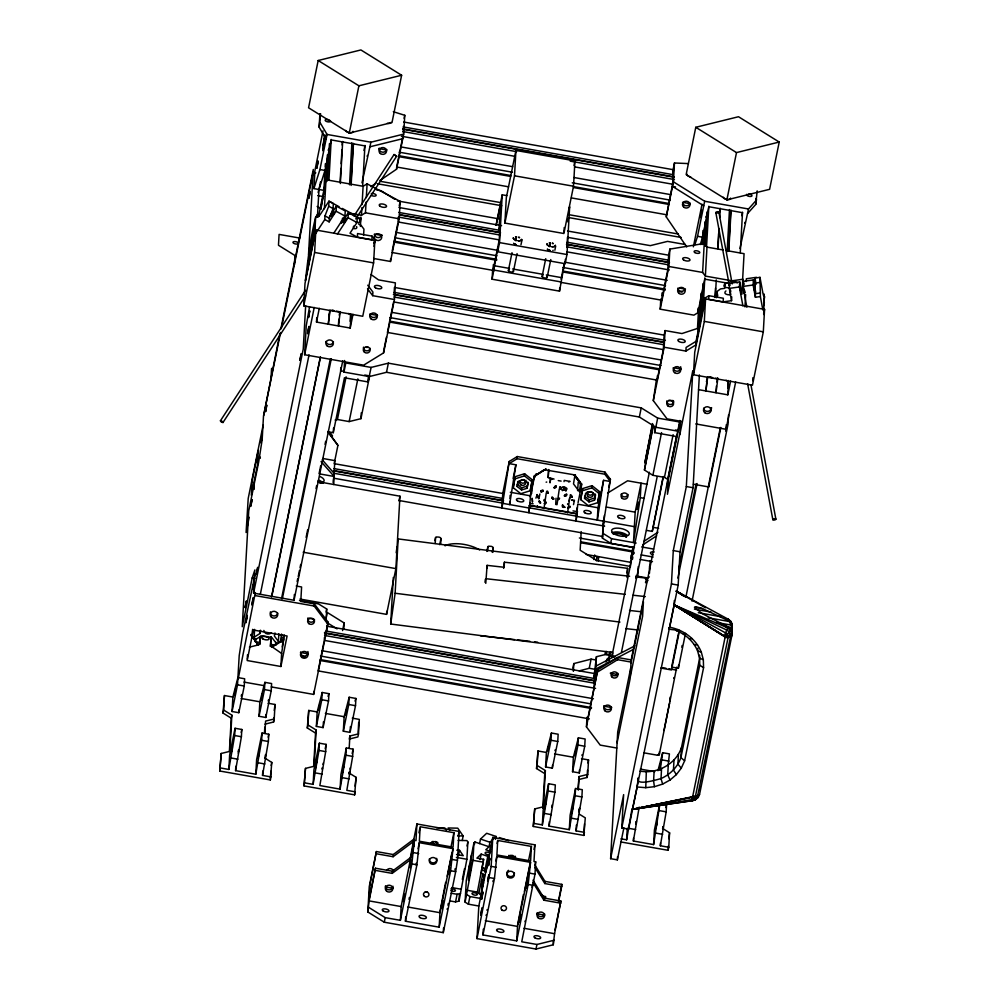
<?xml version="1.0" encoding="UTF-8"?>
<svg xmlns="http://www.w3.org/2000/svg" width="999" height="999" viewBox="0 0 999 999"><rect width="100%" height="100%" fill="white"/><g stroke="black" fill="none" stroke-linecap="round" stroke-linejoin="round"><path stroke-width="1.5" d="M637.687 782.592L636.962 786.975L645.754 787.674L646.328 771.752C661.45 771.553 676.548 762.274 681.468 747.602L699.65 658.204M566.483 494.405L564.822 496.291L566.708 495.429L564.298 495.904A2.223 2.023 3.2 0 1 566.883 494.305L564.472 495.766M328.996 201.124L328.721 206.219L325 215.896L324.8 219.518L329.146 221.878L329.358 218.257L333.067 208.579L333.341 203.484L328.996 201.124L320.754 213.761A7.717 1.511 -61.5 0 1 317.033 216.496L317.108 215.01L319.293 216.184M264.735 758.041L271.778 762.424L270.354 779.957L219.78 771.016L221.216 753.471L229.845 751.348L231.868 715.134L223.639 710.027L224.45 695.541L232.879 697.027L232.068 711.513L238.811 712.699L244.243 686.013L244.655 678.771L237.912 677.584L232.879 697.027M229.395 751.373L231.244 718.181L223.027 713.074L224.45 695.541M219.78 771.016L221.216 753.471M220.404 767.956L228.833 769.455L229.645 754.969L235.065 728.283L241.808 729.47L241.408 736.713L235.577 770.641L255.794 774.225L261.638 740.296L262.038 733.054L268.781 734.24L268.381 741.483L262.537 775.411L270.966 776.91M228.833 769.455L234.665 735.526L235.065 728.283M232.068 711.513L237.5 684.827L239.198 655.644L242.695 633.154L255.22 574.238M235.577 770.641L235.814 766.295M238.811 712.699L238.973 709.802M247.252 659.09L247.502 654.745M342.757 360.826L294.043 600.274L253.584 593.119L254.882 569.942L252.185 577.946L242.257 626.748L248.739 510.864L258.679 462.062L262.175 439.572L263.474 416.396L280.544 332.505M263.624 415.659L279.87 333.691M252.66 629.333L251.623 636.713L254.146 637.162L260.052 633.466L260.677 630.419M238.087 679.47L255.319 592.607M254.146 637.162L254.583 629.382M256.78 643.955L259.653 644.455L260.052 642.469L255.332 641.645L255.507 638.523M270.966 379.258L271.578 368.394M249.388 647.14L258.266 644.942L250.961 634.49M260.052 633.466L260.227 630.357M259.653 644.455L260.002 638.224M260.052 642.469L260.402 636.251M255.794 774.225L256.606 759.74L262.038 733.054M259.041 716.283L259.852 701.798L264.885 682.354L271.616 683.541L271.216 690.784L265.784 717.469L259.041 716.283L264.473 689.597L264.885 682.354M264.46 733.204L264.797 727.16M262.537 775.411L262.787 771.066M264.91 733.166L265.584 721.091L274.213 718.968L275.025 704.482L268.007 703.234M265.784 717.469L265.946 714.572M273.301 646.877L270.442 646.365L270.966 637.025M270.442 646.365L271.278 636.6M281.618 653.458L271.79 646.603L283.766 639.248L281.618 653.458L280.894 666.495L247.178 660.539L253.384 630.032L287.1 636.001L280.894 666.495M294.405 264.797L294.93 255.494L278.471 245.267L279.083 234.403L299.85 238.074M270.841 644.38L275.562 645.217L275.736 642.107M270.354 779.957L270.841 771.265M264.96 724.15L273.589 722.015L273.838 717.669M274.238 710.426L275.025 704.482M281.993 634.515L280.956 641.907L278.421 641.458L278.858 633.666M280.956 641.907L281.393 634.115M282.205 646.915L284.191 634.902M303.746 305.844L305.007 283.391L315.859 230.007L374.862 240.447L373.601 262.899L362.749 316.271L303.746 305.844L314.61 252.46L315.859 230.007M305.657 305.682L303.234 349.088L253.584 593.119M307.742 268.481L308.179 260.727M308.529 254.533L313.286 169.468L280.806 329.133M370.954 274.5L378.509 279.882L395.367 282.867L394.443 299.525L383.579 352.897L363.624 365.172L304.62 354.732L306.243 325.761L309.54 306.893M323.576 190.31L313.923 188.599L314.935 170.492L323.002 130.844M326.136 139.036L319.143 127.185L319.892 113.749M319.143 127.185L320.579 113.649M294.043 600.274L294.368 594.48M315.647 217.27C310.264 238.124 307.992 259.39 305.382 280.607L314.648 235.077L315.647 217.27L317.108 215.01M317.432 216.97L319.006 189.061M324.45 143.219L323.064 145.742L324.55 135.302M353.009 314.31L350.212 328.047L316.508 322.078L316.745 317.732M323.626 194.88L325.012 169.955M325.187 166.845L325.362 163.736M324.388 208.704L327.385 154.92M327.372 180.981L329.458 143.594M328.883 167.77L329.146 163.087M328.958 179.957L331.218 139.46M329.67 310.627L328.296 324.163L330.107 310.065M349.013 772.951L356.069 777.334L354.633 794.867L304.071 785.926L305.494 768.381L314.123 766.258L316.159 730.044L307.929 724.924L308.741 710.439L317.17 711.937L316.358 726.423L323.102 727.609L328.534 700.923L328.933 693.681L322.19 692.482L317.17 711.937M313.674 766.283L315.534 733.091L307.305 727.984L308.741 710.439M329.146 221.878L336.101 211.226L336.376 206.156L345.242 210.964L344.967 216.034L334.028 232.804M271.241 686.912L313.636 694.417L327.909 624.25L314.148 606.018L314.273 603.846L300.786 601.46L301.598 586.975L296.204 586.026M304.071 785.926L305.494 768.381M340.184 180.844L340.884 168.394M341.146 163.711L341.933 149.7M342.195 145.03L342.37 141.908M340.334 183.541L342.682 141.483M313.636 694.417L313.798 691.433M341.596 220.342L341.433 223.314L348.376 212.662L357.242 217.47L356.968 222.54L350.012 233.192L357.355 237.175L371.865 239.748L372.065 236.126L357.567 233.554L357.355 237.175M338.798 319.23L338.411 325.949L340.222 311.85L336.426 311.176M304.683 782.866L313.112 784.365L313.923 769.879L319.355 743.181L326.099 744.38L325.686 751.623L319.855 785.551L340.085 789.135L345.916 755.194L346.328 747.951L353.072 749.15L352.659 756.393L346.828 790.321L355.257 791.82M328.221 431.78L333.279 432.679L333.529 428.059M349.525 184.815L351.873 142.757M324.463 637.412L324.3 640.384L595.554 688.361M333.129 482.704L333.304 479.595M337.4 234.128L348.089 217.732L348.376 212.662M334.091 473.651L334.815 460.614L322.764 458.479M313.112 784.365L318.956 750.424L319.355 743.181M316.358 726.423L321.79 699.725L322.19 692.482M325.474 631.468L325.237 635.814L328.022 622.077L314.273 603.846M326.124 619.78L326.735 609.015L318.506 603.896L299.513 600.536M333.703 484.54L334.315 473.576L322.24 459.815M340.784 367.882L340.622 370.779L343.644 371.303M350.886 184.315L353.159 143.819M351.124 185.452L353.471 143.394M327.909 624.25L328.022 622.077M323.102 727.609L323.426 721.815M678.121 431.206L655.819 427.26L639.36 417.033L386.501 372.302L369.243 376.573L343.956 372.09L344.605 360.502M350.149 321.316L350.574 313.711M350.212 328.047L350.949 315.01L348.476 313.474M360.402 226.411L360.926 217.07M362.674 185.914L364.935 145.417M349.613 213.162L361.476 215.26L361.9 207.642M362.075 204.595L363.099 186.289L367.095 183.841L400.162 201.386L399.188 218.769L390.497 261.476L373.638 258.491M363.611 235.264L363.948 229.146L361.114 225.374L358.529 223.976M361.476 215.26L365.472 212.812L366.071 202.135M366.321 197.565L367.095 183.841M343.781 629.158L344.131 622.951L327.272 612.474L326.024 618.568M340.085 789.135L340.896 774.65L346.328 747.951M343.331 731.193L344.143 716.708L349.163 697.252L355.906 698.451L355.507 705.694L350.075 732.379L343.331 731.193L348.763 704.495L349.163 697.252M335.115 420.079L337.412 419.505L349.163 421.59L360.951 418.668L361.288 412.787M372.065 236.126L374.812 239.772L374.001 246.366M394.443 299.525L372.702 295.679L372.914 292.058L367.744 285.214M333.279 432.679L344.443 377.772L368.044 381.943L368.369 376.136M349.188 748.076L349.875 736.001L358.504 733.878L359.315 719.392L352.285 718.144M350.149 730.931L350.399 726.585M354.633 794.867L354.795 791.97M355.12 786.176L356.069 777.334M358.129 732.579L358.691 722.439M383.579 352.897L383.703 350.724M390.497 261.476L390.659 258.579M379.87 180.544L396.566 169.193L396.678 167.02L508.553 186.801M394.118 293.231L394.443 287.437L664.16 335.14L663.348 349.625L657.142 380.132L387.425 332.43L393.631 301.923L663.348 349.625M398.351 217.632L398.102 221.978L499.25 239.872L493.044 270.367L493.369 264.573M403.134 132.168L403.459 126.374M396.566 169.193L403.696 134.116L404.757 115.285L393.331 111.713M367.832 911.987L369.243 886.637L376.386 851.56L393.244 854.545L413.823 839.222L416.92 823.975L459.065 831.43L457.442 860.401L455.694 871.64L443.281 932.654L384.278 922.214L367.832 911.987L369.131 900.898L375.449 868.218L392.307 871.203L410.826 857.417L414.31 840.334L415.996 840.634L416.92 823.975M299.95 599.05L386.576 614.373L386.75 611.288M375.449 868.218L369.243 898.725L370.055 884.24L376.386 851.56M612.449 652.459L390.696 624.025L393.306 577.459M386.576 614.373L395.891 568.618L399.95 496.191L317.869 481.68M390.696 624.025L395.129 593.244L398.164 538.923L627.622 568.344L627.097 577.659M375.337 870.391L392.182 873.376L392.307 871.203M376.261 853.733L393.119 856.717L393.244 854.545M368.756 907.417L385.214 917.644L400.387 920.329L401.148 906.568L410.826 857.417M418.044 848.775L419.28 842.681L452.997 848.638L450.636 870.753L439.16 927.184L405.444 921.215L405.681 916.87M410.289 858.178L413.823 839.222M400.387 920.329L411.863 863.898L414.31 840.334M435.239 543.431L435.564 537.637A2.747 1.149 11.5 0 1 436.401 536.95L439.023 537.112A2.747 1.149 11.5 0 1 440.959 538.586L440.634 544.38M405.444 921.215L416.92 864.784L419.28 842.681M439.16 927.184L439.96 912.699L452.997 848.638M443.281 932.654L443.544 927.996M453.896 832.704L453.084 847.189L419.368 841.233L420.179 826.747L453.896 832.704L450.786 847.951M564.423 263.923L559.527 291.146L492.095 279.221L492.619 269.942M492.095 279.221L497.927 247.415L497.677 251.76L565.109 263.686L566.97 254.533L569.655 206.731L569.03 209.79M449.587 900.848L455.556 901.91L459.003 901.061L459.353 894.879M459.003 901.061L466.883 859.265L467.857 841.92L466.933 840.584L458.129 840.409M499.25 239.872L500.062 225.387L499.125 229.957M497.677 251.76L499.55 242.607L502.222 194.805L506.818 195.617M532.991 880.156L544.018 898.039L560.876 901.023L554.557 933.69L553.259 944.792L536.001 949.05L476.998 938.61L478.821 906.018L468.369 904.17L465.084 902.134L466.283 880.506L473.926 842.994L474.962 842.007L489.011 846.727L489.922 842.232L496.066 836.45L486.65 833.278L480.507 839.06L479.582 843.568M465.084 902.134L472.952 860.339L473.926 842.994M504.895 223.077L506.318 197.727L515.934 150.449L574.937 160.889L573.513 186.239L563.898 233.516L504.895 223.077L514.51 175.799L515.934 150.449M469.243 866.021L468.431 880.469L470.616 869.717L471.428 855.269M487.574 551.223L487.812 546.878A2.747 1.149 11.5 0 1 488.648 546.203L491.271 546.353A2.747 1.149 11.5 0 1 493.206 547.827L492.969 552.172M485.776 583.379L487.1 565.359L504.133 567.27L504.42 562.2L629.632 576.248M490.197 853.046A2.91 1.224 11.5 0 0 485.289 852.547A2.91 1.224 11.5 0 0 488.386 854.744L489.485 854.719L487.774 856.33L481.168 854.108L476.923 858.116L483.628 859.302L481.281 872.951L484.303 875.161L484.265 879.257M509.278 461.451L502.759 493.481L501.96 507.967L509.278 461.451L517.27 456.543L604.919 472.04L610.426 479.333L603.096 525.849M482.48 885.539L482.367 887.399L482.879 880.294L481.593 881.605L482.48 885.539L480.369 898.401L469.917 896.553L466.633 894.505M480.569 894.942L477.385 892.082L483.628 859.302M495.891 860.963L496.828 856.393L530.544 862.349L528.184 884.465L516.695 940.896L482.979 934.939L483.304 929.145M509.802 501.498L509.627 504.582L515.909 464.81L509.165 463.623L517.145 458.716L604.807 474.213L610.302 481.506L603.558 480.319L597.976 507.767L597.29 520.079L603.558 480.319M509.977 498.426L510.139 495.342M476.998 938.61L491.158 866.358L492.782 837.387L534.927 844.842L533.99 861.5L535.676 861.8L534.989 874.113L521.753 941.795L536.925 944.48L554.183 940.209M513.224 487.724L515.159 476.66L524.587 473.726L532.167 479.695L532.042 481.868L530.232 490.759L520.804 493.681L513.224 487.724L515.159 476.66M517.145 458.716L517.27 456.543M517.157 486.501L518.206 481.318L523.701 479.607L528.121 483.091L527.06 488.274L521.565 489.972L517.157 486.501L517.807 481.73M482.979 934.939L494.468 878.508L496.828 856.393M497.714 840.459L496.903 854.944L530.619 860.901L531.431 846.415L497.714 840.459L497.102 843.506M521.565 489.972L521.69 487.799L517.27 484.328M532.042 481.868L524.475 475.899L524.587 473.726M527.06 488.274L527.971 482.217M529.008 511.288L529.333 505.494M530.232 490.759L532.167 479.695M528.921 512.737L530.544 495.841L534.577 476.024L544.592 469.78L575.436 475.037L574.263 475.024M535.914 498.139L537.137 494.617L538.948 498.676L539.885 493.956M537.137 494.617L538.548 498.601M516.695 940.896L517.507 926.41L530.544 862.349M546.278 492.844L543.98 508.678M548.201 477.547L548.638 469.592L548.201 477.547L554.07 479.07M559.527 291.146L559.702 288.062M563.973 232.018L564.223 227.547M579.408 814.222L585.289 817.869L583.853 835.414L533.279 826.46L534.715 808.928L543.344 806.792L545.379 770.579L537.15 765.471L537.962 750.986L546.391 752.472L545.579 766.957L552.322 768.156L557.754 741.47L558.154 734.228L551.411 733.029L546.391 752.472M542.807 808.341L544.755 773.638L536.525 768.518L537.962 750.986M533.279 826.46L534.715 808.928M565.109 263.686L565.359 259.34M567.894 221.978L568.069 218.906M566.92 247.452L567.482 237.312L668.631 255.195L667.819 269.68L661.613 300.187L560.476 282.292M556.056 498.201L555.706 504.433L557.017 504.67L559.328 488.823M533.903 823.413L542.332 824.899L543.144 810.414L548.576 783.728L555.319 784.927L554.907 792.17L549.075 826.098L569.305 829.669L575.137 795.741L575.549 788.498L582.292 789.697L581.88 796.94L576.048 830.868L584.477 832.354M542.332 824.899L548.164 790.971L548.576 783.728M545.579 766.957L551.011 740.271L551.411 733.029M565.397 487.287L566.995 488.573M566.171 490.771L564.435 489.298L562.312 490.596M560.764 903.196L543.906 900.211L544.018 898.039M558.591 901.785L561.688 886.538L544.83 883.553L544.954 881.38L534.915 865.109M549.075 826.098L549.325 821.752M552.322 768.156L552.484 765.259M574.437 500.212L573.513 504.632M576.86 508.041L576.136 521.078L577.759 504.195L597.976 507.767M553.259 944.792L553.508 940.321M580.694 499.625L582.617 488.573L592.045 485.676L599.562 491.645L599.437 493.818L597.639 502.697L588.199 505.594L580.694 499.625L582.617 488.573M573.376 671.34L573.813 663.573L591.096 659.14L595.691 659.952M581.193 531.605L580.157 550.224L596.603 560.451L630.319 566.421M561.688 886.538L561.813 884.365L544.954 881.38M584.59 498.414L584.715 496.241L589.098 499.725L588.985 501.898L594.48 500.212L595.541 495.029L591.146 491.545L585.651 493.231L584.59 498.414L588.985 501.898M569.305 829.669L570.117 815.184L575.549 788.498M572.552 771.727L573.364 757.242L578.384 737.799L585.127 738.998L584.727 746.241L579.295 772.926L572.552 771.727L577.984 745.042L578.384 737.799M599.437 493.818L591.92 487.849L592.045 485.676M577.959 788.648L579.083 776.548L587.724 774.412L588.536 759.927L581.505 758.691M576.048 830.868L576.373 825.074M578.334 790.122L579.083 776.548M579.295 772.926L579.457 770.029M594.48 500.212L595.392 494.155M597.639 502.697L599.562 491.645M616.795 748.039L600.199 745.104L586.45 726.872L586.987 717.257M596.415 560.776L596.89 556.356M598.326 561.213L598.576 556.655L596.578 557.879M583.853 835.414L584.502 823.825M578.471 779.595L587.1 777.472L587.499 770.229M604.807 474.213L604.919 472.04M326.648 626.173L594.83 673.601L594.018 688.086L587.812 718.593M634.427 547.489L610.639 543.281L602.409 538.161L603.071 526.261M603.184 524.4L603.408 520.304M609.602 655.381L605.082 654.582L596.44 656.718L594.642 685.039L597.739 669.792L617.694 657.517L631.181 659.902L630.132 678.733L617.095 742.794M602.409 538.161L604.358 515.484M586.45 726.872L597.739 669.792M606.43 651.41L606.268 654.308L609.353 654.12M608.653 660.714L610.014 652.434L612.674 652.247M608.903 660.277L610.014 652.434M597.614 671.965L617.582 659.69L617.694 657.517M623.875 827.834L617.357 859.864L610.614 858.678L617.707 731.93L630.744 667.869M630.332 567.132L630.669 561.201M630.831 558.229L631.006 555.257M586.163 554.457L630.606 562.325L632.767 551.011L580.669 541.795M635.177 512.162L633.478 542.582L640.272 497.664L641.083 483.179L635.177 512.162L606.356 507.055M617.357 859.864L617.532 856.78M699.375 374.937L693.069 487.724L680.032 551.785L678.171 585.102L628.521 829.133L621.778 827.934L623.638 794.617L610.614 858.678M636.076 578.496L636.251 575.387M637.662 577.472L638.274 566.57M667.394 485.551L667.732 479.395L664.447 477.36L652.871 475.312L644.43 470.005L653.121 425.174M647.14 451.623L647.19 450.674M621.003 838.823L626.623 839.809L627.272 828.221M628.521 829.133L628.696 826.098M682.18 421.516L667.045 418.843L653.296 400.611L656.53 378.921M698.176 308.117L697.914 312.699L693.93 315.147L660.214 309.178L660.776 299.038M657.142 380.132L657.379 375.786M661.862 295.841L662.025 292.944M686.713 246.928L666.271 216.895L672.602 184.216L673.413 169.73L403.696 122.028M676.735 436.551L654.62 432.629L654.944 426.785M646.353 583.216L646.64 578.146L635.814 576.935M659.752 804.857L653.596 844.58L633.366 841.008L633.528 838.111M649.412 569.018L649.587 565.909M637.986 778.246C635.439 786.513 657.841 779.37 661.013 778.571C670.117 774.562 677.634 767.07 680.906 757.592L699.712 665.172L699.65 655.169M649.475 573.276L650.174 560.814M637.911 781.118L638.061 778.258M646.54 530.382L652.272 531.393L663.074 476.96M653.296 400.611L664.148 347.227L665.084 330.569L681.942 333.554L699.288 327.847L699.687 320.604L697.826 329.745M666.271 216.895L673.413 181.818L674.462 162.987L688.323 163.586M660.214 309.178L668.893 266.483L669.867 249.101L704.233 243.469L706.98 247.115L705.369 276.086L735.027 281.343M654.145 770.891L653.583 780.881L654.407 786.688L645.754 787.674M653.596 844.58L654.407 830.094L659.527 804.894M643.943 752.834L657.517 755.232L659.24 754.807L659.415 751.772M621.778 827.934L671.428 583.916L673.289 550.599L686.325 486.538L692.806 370.654L679.782 434.715L680.506 421.678M661.563 768.568L661.013 778.571L662.624 784.103L654.407 786.688M660.152 770.329L662.674 752.709L669.417 753.895L668.106 765.596M664.148 347.227L685.888 351.074L686.088 347.452L696.066 341.321L704.857 298.139L708.84 295.692L723.351 298.251L723.139 301.873L708.641 299.313L708.84 295.692M620.641 841.92L668.144 850.311L668.768 847.264L660.339 845.778L660.501 842.881M637.125 787.012L632.442 809.34L692.057 797.14L695.242 799.712L698.326 797.252L699.537 794.505L731.805 635.888L731.755 632.916L728.109 628.071L674.013 604.882L674.35 600.499M669.867 701.51L670.117 697.165M668.281 764.897L667.732 774.887L670.054 780.007L662.624 784.103M660.339 845.778L666.171 811.837L666.57 804.595L665.971 807.567M659.24 754.807L676.748 667.145M693.456 374.775L694.717 352.322L705.569 298.938L764.572 309.378L763.311 331.83L752.459 385.202L693.456 374.775L704.32 321.391L705.569 298.938M685.888 351.074L695.866 344.942L696.066 341.321M668.144 850.311L668.381 845.966M668.793 838.723L669.567 832.779L662.524 828.396M671.64 667.057L678.383 668.256L678.558 665.159M697.477 328.646L698.601 308.391M702.185 244.53L702.971 230.519M668.768 847.264L669.567 832.779M674 760.027L673.438 770.017L676.36 774.612L670.054 780.007M699.238 324.5L700.973 293.356M703.771 243.506L704.994 221.703M705.369 276.086L702.609 272.44L704.233 243.469M701.048 317.857L702.959 283.591M705.057 246.216L706.98 211.938M702.559 304.645L702.821 299.975M706.568 232.992L706.83 228.321M703.071 309.041L704.807 277.897M706.555 246.741L708.828 206.244M678.458 754.183L677.896 764.173L681.293 768.131L676.36 774.612M704.857 298.139L695.866 344.942M681.468 747.602L680.906 757.592L684.615 760.851L681.293 768.131M707.267 377.422L705.906 390.959L707.704 376.848M714.997 297.477L715.521 288.137M717.794 247.64L718.581 233.616M719.792 211.813L719.967 208.704M715.321 297.053L716.271 279.92M718.019 248.763L719.155 228.521M719.767 217.62L720.291 208.279M716.62 297.702L716.957 291.583L720.466 288.936L724.899 288.299M697.801 648.201L697.639 651.061L699.487 658.029L703.333 659.79L703.571 667.682L684.615 760.851M693.393 484.228L708.716 486.938L708.878 484.04M693.019 800.511L632.442 809.34L692.682 800.674L693.106 799.163M716.395 386.014L716.021 392.744L717.819 378.633L715.284 378.184M696.141 797.577L696.041 799.362L692.682 800.674L691.458 797.377L632.592 809.277M725.199 285.864L725.374 282.754M727.122 251.598L729.482 209.54M728.496 251.099L730.756 210.602M728.808 250.674L731.081 210.177M699.775 790.172L699.937 787.287M723.139 301.873L731.543 300.674L729.258 288.399L729.545 283.329L739.685 281.88L741.97 294.156L742.794 279.27L732.654 280.719M731.543 300.674L731.755 296.878M727.747 388.099L728.171 380.494M698.526 389.647L727.821 394.83L728.546 381.793L726.073 380.257M695.791 423.926L726.048 429.283L726.298 424.7M728.558 414.922L728.034 424.225L692.032 601.148M740.271 252.71L742.532 212.213M742.906 305.856L739.397 286.95L739.685 281.88M742.619 279.595L744.068 253.684L726.273 250.524M746.852 307.255L742.981 286.438L743.268 281.368L753.408 279.92L755.694 292.195M744.967 306.905L745.654 294.63M746.228 281.518L746.378 278.758L756.518 277.31M725.898 626.685L731.98 627.759L728.596 619.417L726.735 619.867M728.521 620.741L702.484 608.616L696.603 606.93L694.467 607.292L702.197 613.623L730.569 628.296L729.332 632.117L724.75 636.425L674.013 604.882M730.843 623.388L730.943 621.515L728.596 619.417L676.261 591.083L684.065 596.103M747.564 213.574L755.744 204.408L756.081 198.439M727.971 619.08L730.943 621.515L732.242 624.263L731.805 635.888L728.096 637.562L725.024 637.562L692.757 796.178L691.458 797.377M755.744 204.408L757.18 190.871M755.406 297.265L754.994 278.072L759.977 277.347L760.376 296.553L755.406 297.265L753.121 284.99L753.408 279.92M752.709 380.719L752.871 377.722M763.711 314.51L764.235 294.093L764.148 295.579A7.717 0.699 81.9 0 1 762.687 291.933L759.977 277.347M539.323 501.186L540.759 502.847A1.374 1.249 3.2 0 1 539.647 501.386C537.012 500.262 542.32 505.931 539.31 501.123M543.856 469.98L537.187 474.375L536.401 474.001M547.927 493.219C544.867 489.435 549.475 491.221 547.589 493.306A1.374 1.249 3.2 0 0 546.478 491.845L548.089 493.094M536.063 473.963L536.401 474.812M577.597 490.634L578.246 482.142M632.542 559.115L632.804 557.005M260.264 457.043L260.264 458.304M412.662 851.473L413.037 848.938M413.848 846.528L413.973 844.992L413.386 847.052M484.99 582.317L485.377 579.233M486.713 568.443L487.1 565.359M455.044 870.117L455.044 868.843M503.646 568.369L504.42 562.2M487.037 910.326L487.125 909.614M567.607 504.345L567.669 503.708M633.766 553.646L633.853 552.934M646.066 582.779L646.64 578.146M396.178 552.772L397.065 546.615M626.96 572.964L627.622 568.344M322.19 768.406L322.29 767.781M349.163 773.176L349.363 771.865M416.271 863.248L416.021 864.897M448.264 903.471L447.989 905.281M659.165 769.492L660.376 763.985L659.377 769.705M725.711 431.106L725.836 430.319M744.767 292.732L744.068 290.572M445.641 882.367L440.047 911.25M523.414 894.592L517.594 924.962M631.843 553.821L632.679 548.476M626.623 839.809L631.992 808.878M633.366 841.008L639.198 807.067M631.955 554.195L633.016 547.477L579.37 537.986M238.611 751.061L238.237 753.121M265.584 755.831L265.21 757.891M409.365 897.477L409.041 899.4M543.893 500.911C543.194 499.225 545.991 499.038 545.142 500.611M551.997 807.204L552.11 806.505M578.97 811.975L579.595 808.216L578.97 810.439M636.4 821.415L635.901 824.075M253.671 488.973L254.196 486.263M254.033 489.348L254.196 488.374M349.75 771.428L349.163 774.188M635.901 822.539L636.026 821.84M682.13 645.491L681.817 647.202M662.874 827.309L662.999 826.61M663.261 826.872L662.874 828.845M241.608 694.505L241.246 696.241M238.237 751.473L238.611 749.737M367.182 156.381L367.357 155.457M265.21 756.243L265.584 754.507M554.982 750.636L555.119 749.962M532.005 887.199L532.167 886.35M581.955 755.406L582.092 754.732M744.779 223.177L744.967 222.253M318.182 60.502L308.566 107.78L349.275 133.079L392.008 122.527L401.623 75.25L360.901 49.95L318.182 60.502L358.903 85.802L401.623 75.25M281.481 327.934L313.124 172.365L315.821 172.852M263.112 425.199L248.214 498.401L246.079 532.517L249.188 517.27M323.064 145.742L325.237 135.065M313.923 188.599L319.93 169.53L327.073 134.453L320.08 122.615M318.132 192.62L318.743 189.573M320.529 181.868L318.981 189.498L324.987 170.429L331.193 139.922L364.91 145.891L363.986 150.462M315.309 223.089L309.128 253.521L308.841 258.629L315.035 228.197M318.569 216.333L326.011 179.733L363.099 186.289M223.027 713.074L223.639 710.027M349.275 133.079L358.903 85.802M304.62 354.732L314.235 307.455M231.244 718.181L231.868 715.134M260.327 594.305L309.041 354.857M316.508 322.078L319.293 308.354M255.332 641.645L255.794 639.36L261.775 635.751L271.89 637.537L276.024 642.931L275.562 645.217M241.209 732.442L241.808 729.47M271.528 596.915L320.254 357.467M271.79 596.341L320.504 356.893M403.696 134.116L370.904 142.208L362 182.854M281.543 598.601L330.257 359.141M339.223 315.172L339.785 312.425M275 632.954L274.375 636.001L278.421 641.458M282.317 598.826L331.293 358.791M360.239 221.366L360.851 218.319L357.792 217.77M297.115 581.618L297.727 578.571M298.214 576.623L299.45 570.529M300.075 567.469L300.699 564.423M306.106 537.387L307.667 529.77M316.034 488.586L316.658 485.539M319.143 473.339L320.691 465.709M325.037 444.355L325.662 441.308M268.182 737.212L268.781 734.24M343.956 372.09L345.816 362.949L371.104 367.42L388.374 363.161L641.221 407.879L657.679 418.106L679.982 422.053M273.589 722.015L274.213 718.968M337.412 419.505L346.104 376.81M374.213 242.745L374.812 239.772M374.238 243.494L374.862 240.447M271.166 765.471L271.778 762.424M404.133 118.332L404.757 115.285M327.959 431.456L337.912 445.354L334.19 463.661L502.759 493.481M396.99 165.497L402.884 136.513M349.163 421.59L357.854 378.883M399.225 205.969L400.162 201.386M392.207 250.961L397.789 223.501M368.044 381.943L371.104 367.42M360.951 418.668L369.642 375.961M326.111 612.062L326.735 609.015M323.988 641.907L318.094 670.891L589.348 718.868M384.016 349.2L386.488 337M307.305 727.984L307.929 724.924M386.501 372.302L388.374 363.161M315.534 733.091L316.159 730.044M342.582 630.581L344.131 622.951M325.187 748.825L326.099 744.38M349.875 736.001L349.25 739.06L357.879 736.925L358.504 733.878M399.013 500.774L399.95 496.191M352.16 753.596L353.072 749.15M496.016 225.312L502.222 194.805M496.241 225.237L500.899 202.36L498.901 230.032M434.94 540.684L435.564 537.637M439.71 544.692L440.959 538.586M508.366 270.617L512.012 252.71M513.424 271.516L517.07 253.596M522.002 240.122L520.966 244.73M384.278 922.214L385.214 917.644M418.931 832.841L419.867 828.271M542.082 276.586L545.729 258.666M486.888 551.448L487.812 546.878M547.14 277.472L550.786 259.565M492.282 552.41L493.206 547.827M554.87 250.2L555.706 246.091M574 165.459L574.937 160.889M513.111 478.546L515.909 464.81M561.088 279.245L564.198 263.998M447.177 876.173L451.835 853.296M458.154 835.913L459.065 831.43M530.044 496.728L534.39 475.374M458.404 855.731L459.515 850.274L456.818 850.224M462.237 840.496L463.149 835.988L457.767 828.171L448.176 827.971L449.712 830.206M455.556 901.91L457.105 894.28L460.564 893.431M467.02 846.003L467.857 841.92M462.362 879.395L464.547 868.643M474.537 844.093L474.962 842.007M468.369 904.17L469.917 896.553M480.057 859.565L481.168 854.108M478.946 892.894L482.842 873.75M484.627 871.815L485.202 868.993L486.913 867.382L486.038 871.628M482.642 867.719L485.277 868.606L487.774 856.33M564.035 481.618L564.21 480.382L570.117 481.431L568.493 481.93M483.341 881.318L484.453 875.811M478.821 906.018L492.782 837.387M489.485 854.719L486.988 866.995L485.277 868.606M495.479 839.347L496.066 836.45M569.043 501.136L569.88 497.015L567.582 512.849M580.669 488.299L581.593 483.716M578.071 502.672L581.78 484.365L574.9 475.249C581.53 484.278 580.918 480.357 579.383 491.695L573.488 483.878L574.825 475.924L574.025 475.024M536.525 768.518L537.15 765.471M544.755 773.638L545.379 770.579M528.646 860.151L531.431 846.415M524.413 891.408L530.007 863.96M533.99 849.425L534.927 844.842M593.793 559.527L594.717 554.944M672.914 170.617L674.462 162.987M608.878 486.963L610.426 479.333M672.789 172.79L673.413 169.73M572.877 668.156L573.813 663.573M535.102 864.647L535.676 861.8M668.631 255.195L669.867 249.101M610.639 543.281L611.563 538.698L603.334 533.591M695.779 127.285L686.163 174.563L726.885 199.862L769.605 189.323L779.22 142.045L738.511 116.733L695.779 127.285L736.5 152.585L779.22 142.045M639.36 417.033L641.221 407.879M579.145 670.878L589.235 668.281L591.096 659.14M536.001 949.05L536.925 944.48M596.44 656.718L593.98 676.735M593.893 678.184L594.83 673.601M595.416 672.851L596.041 669.805M664.16 335.14L665.084 330.569M652.422 423.551L644.817 463.061L652.722 424.163M644.43 470.005L653.421 425.774M558.404 901.135L561.813 884.365M654.62 432.629L655.856 426.536M655.819 427.26L657.679 418.106M587.912 762.986L588.536 759.927M693.368 246.828L702.035 204.233M554.982 929.994L560.876 901.023M632.192 553.858L632.767 551.011M587.1 777.472L587.724 774.412M612.125 655.244L649.362 472.227M694.892 244.68L697.539 236.326L704.67 201.249L673.413 181.818M652.871 475.312L661.55 432.604M700.274 244.555L702.597 237.213L708.803 206.718L742.507 212.675L741.895 215.722M621.478 652.16L657.167 476.773M652.272 531.393L663.436 476.486M698.538 309.64L704.745 279.146L727.734 283.204M664.447 477.36L673.126 434.652M667.732 479.395L676.423 436.7M631.181 659.902L679.907 420.454M631.018 662.799L643.431 601.798L642.619 616.283L630.207 677.285M680.044 421.828L668.256 479.782L667.444 494.268L679.857 433.266M726.885 199.862L736.5 152.585M756.668 199.837L748.501 208.991L739.972 248.476M678.696 569.293L696.066 483.891M710.963 410.689L711.588 407.629M716.82 381.955L717.657 377.834M677.871 578.096L697.102 483.541M671.952 665.534L678.471 633.503M685.913 596.903L720.354 427.609M679.545 630.307L671.478 669.954L660.751 668.056M708.716 486.938L720.816 427.46M727.821 394.83L730.606 381.106M663.973 730.481L669.567 703.034M726.048 429.283L735.664 381.993M678.383 668.256L685.214 634.702M657.941 770.729L662.674 752.709M763.785 301.261L764.71 296.691M763.773 305.569L764.385 302.522M763.648 313.948L764.572 309.378M731.668 630.282L732.292 627.235M328.234 150.337L328.409 149.525M268.456 699.949L268.219 701.011M322.527 768.031L322.19 769.417M493.231 880.331L492.932 881.667M524.999 921.702L525.174 920.891M633.316 554.17L633.853 552.06M705.831 217.133L706.006 216.321M673.738 678.371L673.913 677.559M604.932 654.52L605.631 651.535M412.874 851.697L413.037 851.048M553.771 498.963L553.796 498.826A1.374 1.249 3.2 0 1 552.697 497.377L551.898 497.052L553.746 498.988M486.076 915.496L486.226 914.847M551.997 805.669L552.21 804.869M546.066 502.372C543.781 504.895 544.567 503.771 545.716 502.46A1.374 1.249 3.2 0 1 544.13 503.446L545.654 503.533L546.141 502.272M567.719 507.617L569.667 506.543L567.994 507.767M322.989 764.322L323.401 762.899M349.962 769.093L350.374 767.669M447.302 908.64L447.09 909.29M328.034 696.353L328.933 693.681M355.007 701.123L355.906 698.451M305.544 290.272L220.429 420.779L221.328 422.09L222.977 422.515L305.544 295.916M222.977 422.515L221.741 420.991M394.056 154.533L396.603 156.269L394.056 154.533L354.058 215.884M569.655 506.58L568.119 507.804M703.333 659.79L701.298 652.085L697.639 651.061C693.781 641.67 685.863 634.44 676.498 630.706C675.861 628.92 666.271 630.569 669.63 627.235L674.175 604.907L725.012 636.975L730.431 634.452L731.755 632.916L732.242 624.263L729.957 620.854M668.943 628.608L669.555 627.21C683.353 629.77 695.966 638.898 701.298 652.085M342.332 218.756L342.657 218.069M324.001 140.135L325.387 137.612M725.024 637.562L724.287 636.013L728.184 626.748L725.199 626.086M353.958 225.961L353.171 227.16M314.648 235.077L324.8 219.518M329.433 216.808L336.376 206.156M355.756 218.918L396.603 156.269M543.593 470.467L535.664 475.586L536.038 475.037M489.011 846.727L485.789 849.774L491.071 851.548M481.593 881.605L483.978 879.357M482.03 884.515L483.678 882.966M695.242 799.712L698.326 797.252M676.498 630.706L677.921 629.545M699.537 794.505L695.816 796.178L692.757 796.178M545.541 469.505L543.718 470.429M393.119 856.717L413.698 841.395M392.182 873.376L410.714 859.59M370.891 186.663L376.024 183.167M644.03 541.283L657.979 532.167M642.594 545.004L656.543 535.889M645.566 579.358L649.362 576.873M645.404 582.255L647.939 580.594M271.753 647.327L283.728 639.972M562.325 490.447L564.447 489.148L565.759 490.884M607.629 493.069L627.597 480.794L647.315 484.29M657.517 755.232L659.515 754.008M220.429 420.779L221.403 420.829M546.266 469.006L544.842 469.905M595.916 666.133L634.877 645.816M595.754 669.03L633.366 649.412M557.829 499.712L559.627 498.226L557.991 499.537L558.853 498.451A1.374 1.249 3.2 0 1 557.879 499.388M545.566 469.143L544.592 469.78M569.567 506.63L570.179 506.418A2.223 2.023 3.2 0 1 567.994 508.054M683.428 634.178L685.601 633.391M515.034 478.833L524.475 475.899M521.69 487.799L527.185 486.101M582.492 490.746L591.92 487.849M589.098 499.725L594.605 498.039M567.994 507.929L570.092 506.593M546.116 482.167L546.74 482.055M369.967 146.778L402.772 138.686M754.707 283.154L759.69 282.442M753.246 284.628L756.143 284.216M729.258 288.399L739.397 286.95M742.981 286.438L753.121 284.99M755.606 293.644L760.589 292.932M689.435 638.873L692.232 638.586M572.027 497.077C570.716 493.956 568.931 495.666 572.052 497.265A2.223 2.023 3.2 0 0 570.254 494.905L570.641 495.042M436.575 827.734L444.792 827.909L446.328 830.144M457.667 835.888L463.149 835.988M639.772 771.228L646.328 771.752M694.243 644.58L697.539 644.917M731.905 629.158L730.569 628.296M486.351 578.758L625.274 594.343M632.991 595.204L645.342 596.59M629.532 610.451L641.87 611.838M625.649 628.608L638.011 629.994M480.519 635.789L514.473 639.597M517.557 639.934L529.907 641.321M534.54 641.845L537.624 642.195M395.129 593.244L619.954 622.077M562.449 505.244L564.298 507.205L562.437 505.044A2.223 2.023 3.2 0 0 564.223 507.417L563.836 507.28M403.421 126.948L673.139 174.663M403.022 128.933L674.263 176.91M402.672 129.196L673.913 177.173M403.159 131.593L516.57 151.648M570.204 161.139L674.412 179.57M401.361 136.239L514.76 156.306M574.525 166.87L672.602 184.216M675.536 186.925L672.477 186.388L703.746 205.819M400.774 146.89L512.649 166.671M573.95 177.51L670.491 194.593M327.073 134.453L370.904 142.208M704.67 201.249L748.501 208.991M379.17 148.651L386.825 150.012M399.088 152.173L512.487 172.24M572.252 182.805L670.329 200.15M682.592 202.322L690.259 203.671M514.51 175.799L573.513 186.239M398.851 155.707L510.714 175.487M573.551 186.601L668.556 203.409M398.788 156.643L510.664 176.436M573.488 187.55L668.506 204.345M571.391 197.914L666.395 214.723M319.93 169.53L324.987 170.429M697.539 236.326L702.597 237.213M380.769 181.406L500.387 202.56M569.393 214.773L678.271 234.028M377.535 183.766L501.76 205.732M569.23 217.67L681.181 237.475M706.98 247.115L723.301 250M376.536 189.91L380.994 190.697L394.917 199.35M685.414 244.543L667.569 241.383L650.312 245.642L567.557 231.006M397.452 200.924L498.588 218.806M398.913 207.492L501.585 225.649M317.732 195.592L323.664 196.641M398.638 212.412L499.787 230.307M567.207 242.233L668.356 260.127M399.775 214.673L499.375 232.292M566.808 244.218L669.48 262.375M399.413 214.935L500.561 232.817M566.458 244.48L669.13 262.637M398.376 217.058L499.525 234.94M566.957 246.865L668.094 264.76M365.472 212.812L399.188 218.769M668.893 266.483L702.609 272.44M566.683 251.798L669.355 269.955M499.55 242.607L566.97 254.533M395.991 232.355L498.676 250.512M564.572 262.163L667.245 280.319M374.388 234.116L382.043 235.477M395.841 237.912L496.978 255.806M562.874 267.457L665.546 285.614M679.345 288.062L685.476 289.136M394.068 241.171L496.74 259.328M562.637 270.979L665.309 289.148M679.095 291.583L682.167 292.133M394.006 242.108L496.69 260.264M562.574 271.928L665.259 290.085M494.205 265.722L509.527 268.431M512.587 268.968L543.244 274.388M546.303 274.937L561.625 277.647M493.956 270.067L561.388 281.993M391.895 252.485L494.58 270.642M314.61 252.46L373.601 262.899M704.32 321.391L763.311 331.83M394.168 292.37L665.409 340.347M393.756 294.343L663.473 342.058M393.406 294.605L663.124 342.307M393.906 297.003L663.623 344.705M391.521 312.3L661.238 360.002M369.905 314.061L377.572 315.422M389.835 317.582L661.076 365.559M673.338 367.732L680.993 369.093M331.368 310.277L333.903 310.726M708.965 377.073L712.762 377.747A5.145 2.16 11.5 0 1 710.252 376.998M389.585 321.116L659.303 368.818M389.535 322.053L659.253 369.767M364.76 375.037L367.782 375.574M675.461 429.995L678.483 430.532M686.325 486.538L693.069 487.724M549.5 478.571L552.459 479.095M558.254 480.594L561.138 481.106M640.272 497.664L644.318 498.376M510.314 492.27L530.544 495.841M562.287 506.793L565.222 507.317M333.916 468.581L502.485 498.401M530.069 503.284L533.141 503.821M572.989 510.876L577.584 511.688M333.516 470.566L503.621 500.661M529.67 505.269L577.172 513.673M652.834 527.285L658.616 528.309M334.69 471.103L503.271 500.911M529.32 505.519L576.823 513.923M333.654 473.226L503.758 503.309M528.284 507.642L577.322 516.321M502.884 503.384L529.857 508.154M577.072 516.508L634.365 526.648M319.318 473.851L334.153 476.473L321.066 461.563M333.379 478.146L604.632 526.123M398.701 500.449L602.522 536.5M611.563 538.698L636.176 543.056M673.289 550.599L680.032 551.785M641.57 546.94L653.633 549.063M580.606 542.732L632.717 551.947M641.121 554.907L653.184 557.03M640.209 559.477L652.472 561.65M638.398 576.361L647.452 577.959M671.428 583.916L678.171 585.102M694.892 607.28L702.484 608.616M694.405 609.128L711.088 612.075M698.276 612.699L720.941 616.708M708.191 617.794L729.295 621.528M716.445 622.477L731.405 625.124M716.121 622.627L720.566 623.413M303.172 552.222L395.891 568.618M252.185 577.946L254.882 578.421M255.145 595.591L314.148 606.018M617.582 659.69L631.193 662.1M662.961 667.719L665.983 668.256M669.018 668.793L676.573 670.129M307.842 618.106L313.911 619.18M589.235 668.281L595.354 669.367M595.441 670.554L598.413 671.078M610.277 673.176L617.694 674.487M326.373 631.093L594.555 678.533M324.438 632.804L594.143 680.506M325.612 633.341L595.329 681.043M324.575 635.464L594.293 683.166M281.818 637.637L284.016 638.024M322.19 650.761L593.443 698.738M300.574 652.522L308.241 653.883M320.504 656.043L590.209 703.758M604.008 706.193L611.675 707.542M301.873 656.318L304.932 656.867M320.254 659.577L591.508 707.554M320.204 660.514L591.458 708.491M244.006 682.092L263.674 685.576M237.5 684.827L244.243 686.013M264.473 689.597L271.216 690.784M321.79 699.725L328.534 700.923M348.763 704.495L355.507 705.694M551.011 740.271L557.754 741.47M577.984 745.042L584.727 746.241M662.262 759.952L669.005 761.138M241.071 698.476L259.852 701.798M325.362 713.386L344.143 716.708M554.57 753.92L573.364 757.242M640.309 769.093L654.757 771.64M234.665 735.526L241.408 736.713M261.638 740.296L268.381 741.483M318.956 750.424L325.686 751.623M345.916 755.194L352.659 756.393M548.164 790.971L554.907 792.17M575.137 795.741L581.88 796.94M659.427 810.651L666.171 811.837M231.156 758.016L237.899 759.203M258.129 762.786L264.872 763.973M315.447 772.926L322.19 774.113M342.407 777.697L349.151 778.883M544.655 813.461L551.398 814.66M571.628 818.231L578.371 819.43M628.945 828.371L635.689 829.57M655.918 833.141L662.662 834.34M456.531 854.507L463.236 855.693L459.515 850.274M456.368 857.404L466.883 859.265M472.952 860.339L483.466 862.199M413.623 852.646L418.681 853.546M452.385 859.502L457.442 860.401M491.158 866.358L496.216 867.257M529.932 873.213L534.989 874.113M481.443 870.054L483.891 870.479A19.718 8.267 11.5 0 0 485.776 872.015M411.863 863.898L416.92 864.784M450.636 870.753L455.694 871.64M489.41 877.609L494.468 878.508M528.184 884.465L533.241 885.364M451.785 887.562L460.801 889.16M466.87 890.234L477.385 892.082M451.136 893.231L457.105 894.28M385.377 886.95L393.044 888.311M537.1 913.785L544.755 915.134M407.779 907.005L439.96 912.699M485.327 920.716L517.507 926.41M369.131 900.898L401.148 906.568M524.05 928.296L554.557 933.69M549.413 250.537L548.626 250.212L550.162 250.687A3.084 1.299 11.5 0 1 548.576 250.212M515.909 244.618L515.009 244.318L515.909 244.618A3.072 1.286 11.5 0 1 514.872 244.243M725.948 626.66L728.983 627.372M499.4 837.562L508.816 840.733M480.507 839.06L489.922 842.232M508.778 855.381L515.646 857.691M482.554 868.094L485.202 868.993M609.827 655.694L613.723 657.367M534.253 477.647L535.939 474.887L534.428 477.397M330.269 201.923L339.136 206.731M342.27 208.429L351.136 213.237M328.721 206.219L333.067 208.579M336.101 211.226L344.967 216.034M348.089 217.732L356.968 222.54M325 215.896L329.358 218.257M705.481 607.767L676.236 591.121L685.476 596.952M317.133 206.456L320.929 208.816M724.287 636.013L674.1 604.845L727.334 630.344L729.332 632.117L730.469 636.975L697.177 797.914L692.507 796.727L632.542 809.365L692.132 799.575L695.129 797.726L728.096 637.562L728.059 635.876L725.998 633.129L674.1 604.845L724.75 636.425M326.71 622.427L337.088 628.883M676.286 591.258L684.103 596.203M699.712 665.172L703.571 667.682M562.837 487.025L564.148 488.911L562.824 487.162M367.545 288.836L372.702 295.679M330.706 433.466L332.542 435.889M327.834 431.993L337.912 445.354M250.924 635.214L258.266 644.942M432.405 841.433L434.715 844.792M534.79 867.282L544.83 883.553M532.867 882.329L543.906 900.211M743.718 287.774L744.417 293.531L744.218 290.047M531.406 492.107L531.468 490.097L531.68 493.431M730.731 294.443L730.082 290.309M532.529 501.898L532.205 498.289L532.417 501.673M730.481 290.085L730.744 291.471M760.376 296.553L762.886 310.027M754.994 278.072L755.681 281.755M743.268 281.368L743.78 284.091M742.794 279.27L743.83 284.852M718.88 212.15A1.548 0.637 -10.5 0 1 716.57 213.037A1.548 0.637 -10.5 0 1 716.633 211.9A1.548 0.637 -10.5 0 1 718.88 212.15L732.205 283.941M750.923 384.752L775.873 519.18M715.833 212.575L729.445 285.901M747.602 383.666L772.826 519.605M716.957 291.583L717.732 295.779M744.58 290.284L744.767 292.307M774.787 518.706A1.548 0.637 -10.5 0 1 775.649 519.53A1.548 0.637 -10.5 0 1 773.251 520.004A1.548 0.637 -10.5 0 1 773.626 518.931M728.771 287.737A6.856 2.835 -10.5 0 1 723.925 285.652A6.856 2.835 -10.5 0 1 729.095 282.143M730.843 281.793A6.856 2.835 -10.5 0 1 737.25 283.004M729.807 285.439A1.711 0.712 -10.5 0 1 729.869 284.191M711.113 407.742A3.771 3.422 3.2 0 1 707.654 411.388A3.771 3.422 3.2 0 1 703.596 408.216M680.806 368.519A3.771 3.422 3.2 0 1 673.338 368.094M680.656 366.758A3.771 3.422 3.2 0 1 680.856 367.632M673.688 401.198A3.434 3.109 3.2 0 1 670.092 404.52A3.434 3.109 3.2 0 1 666.895 400.824M706.43 381.543A5.145 2.16 11.5 0 1 706.63 381.006M730.019 294.83A7.293 3.009 -10.5 0 1 725.911 290.934M356.193 216.184A6.856 2.572 33.1 0 1 360.414 221.366A6.856 2.572 33.1 0 1 355.881 221.778M348.838 214.31A6.856 2.572 33.1 0 1 354.67 215.26M333.466 341.845A3.771 3.422 3.2 0 1 325.999 341.421M377.372 314.847A3.771 3.422 3.2 0 1 369.917 314.435M370.217 348.339A3.434 3.109 3.2 0 1 366.221 350.799A3.434 3.109 3.2 0 1 363.474 347.153M328.833 314.747A5.145 2.16 11.5 0 1 329.033 314.223M333.853 310.652A5.145 2.16 11.5 0 1 332.655 310.214M356.643 226.598A7.293 2.735 33.1 0 1 353.521 228.471M607.055 660.826A8.566 3.596 11.5 0 1 609.44 657.717M615.309 656.78A4.283 1.798 11.5 0 1 612.899 653.683M430.519 843.468A3.771 3.422 3.2 0 1 437.687 844.742M386.613 870.466A3.771 3.422 3.2 0 1 393.569 870.866M437.812 842.569A3.771 3.422 3.2 0 1 437.462 844.305M392.969 886.225A3.771 3.422 3.2 0 1 389.011 889.872A3.771 3.422 3.2 0 1 385.502 885.801M436.675 858.353A3.771 3.422 3.2 0 1 433.416 862.874A3.771 3.422 3.2 0 1 429.408 858.803M427.41 891.745A2.747 2.485 3.2 0 1 425.312 891.632M436.888 841.77A2.997 1.086 -88.8 0 1 435.576 841.47M450.886 888.923A2.747 1.149 11.5 0 1 454.695 889.597A2.747 1.149 11.5 0 1 454.607 891.233A2.747 1.149 11.5 0 1 450.799 890.559M507.767 858.029A3.771 3.422 3.2 0 1 515.234 858.453M541.433 895.391A3.771 3.422 3.2 0 1 545.491 898.563M545.616 896.39A3.771 3.422 3.2 0 1 544.73 898.875M515.359 856.28A3.771 3.422 3.2 0 1 514.46 858.765M544.63 913.948A3.771 3.422 3.2 0 1 540.234 916.645A3.771 3.422 3.2 0 1 537.212 912.636M514.423 872.939A3.771 3.422 3.2 0 1 510.964 876.585A3.771 3.422 3.2 0 1 506.905 873.413M506.955 872.514A3.771 3.422 3.2 0 1 507.255 871.677M507.792 870.928A3.771 3.422 3.2 0 1 508.516 870.341M490.909 849.637A2.997 0.774 -71.4 0 1 490.372 847.976A2.997 0.774 -71.4 0 1 491.995 844.292M371.316 193.581A2.91 1.224 11.5 0 1 375.362 194.293A2.91 1.224 11.5 0 1 375.262 196.041A2.91 1.224 11.5 0 1 371.216 195.317M381.855 234.902A3.771 3.422 3.2 0 1 374.388 234.478M684.977 289.423A3.771 3.422 3.2 0 1 677.809 288.149M553.146 250.237A3.084 1.299 11.5 0 1 552.834 250.499M548.039 249.925A3.084 1.299 11.5 0 1 547.29 249.201M513.873 243.606A3.072 1.286 11.5 0 1 513.586 243.244M550.174 250.474A2.572 1.074 11.5 0 1 549.525 250.312M548.014 249.538A2.572 1.074 11.5 0 1 547.777 249.238M513.161 270.717A2.572 1.074 11.5 0 1 512.337 272.015A2.572 1.074 11.5 0 1 508.966 271.228A2.572 1.074 11.5 0 1 509.19 269.792M546.878 276.686A2.572 1.074 11.5 0 1 546.053 277.984A2.572 1.074 11.5 0 1 542.682 277.198A2.572 1.074 11.5 0 1 542.907 275.749M593.319 492.882A3.084 2.797 3.2 0 1 589.722 495.092A3.084 2.797 3.2 0 1 587.25 491.808M525.911 480.232A3.084 2.797 3.2 0 1 519.93 481.331M653.096 554.92A3.771 1.586 11.5 0 1 650.474 552.684A3.771 1.586 11.5 0 1 654.233 551.96M690.709 176.973A3.771 1.586 11.5 0 1 687.237 174.338M730.594 198.102A3.771 1.586 11.5 0 1 727.384 199.538A3.771 1.586 11.5 0 1 723.276 197.215M690.072 203.109A3.771 3.422 3.2 0 1 682.604 202.685M748.638 193.993A2.747 1.149 11.5 0 1 751.972 195.717A2.747 1.149 11.5 0 1 748.513 196.229A2.747 1.149 11.5 0 1 746.965 194.243M391.071 122.365A3.771 1.586 11.5 0 1 387.275 123.302M352.997 131.306A3.771 1.586 11.5 0 1 349.787 132.755A3.771 1.586 11.5 0 1 345.679 130.432M386.638 149.438A3.771 3.422 3.2 0 1 382.242 152.135A3.771 3.422 3.2 0 1 379.22 148.127M330.207 120.529A2.747 1.149 11.5 0 1 328.246 121.915A2.747 1.149 11.5 0 1 325.199 120.017A2.747 1.149 11.5 0 1 329.245 119.93M673.039 400.549A8.566 3.596 11.5 0 1 668.806 400.287M368.057 347.34A8.566 3.596 11.5 0 1 366.009 347.34M271.416 632.717A4.283 3.884 3.2 0 1 263.873 630.431M627.984 494.468A3.434 3.109 3.2 0 1 621.191 494.093M612.1 532.779A9.003 3.771 11.5 0 1 627.434 535.489M613.186 534.14A6.856 2.872 11.5 0 1 620.704 533.316A6.856 2.872 11.5 0 1 626.41 537.237M613.748 534.315A6.856 2.872 11.5 0 1 620.554 534.09A6.856 2.872 11.5 0 1 626.061 537.2M617.969 673.363A3.434 3.109 3.2 0 1 611.176 672.989M611.475 706.98A3.771 3.422 3.2 0 1 607.092 709.677A3.771 3.422 3.2 0 1 604.058 705.669M605.931 662.05A9.003 3.771 11.5 0 1 607.23 660.364M319.892 476.473A9.003 3.771 11.5 0 1 319.53 483.054M319.118 480.282A9.003 3.771 11.5 0 1 323.114 483.329M318.019 480.881A6.856 2.872 11.5 0 1 321.066 483.204M277.797 613.199A3.771 3.422 3.2 0 1 273.401 615.896A3.771 3.422 3.2 0 1 270.379 611.888M307.892 651.548A3.771 3.422 3.2 0 1 304.645 656.068A3.771 3.422 3.2 0 1 300.637 651.997M314.535 619.692A3.434 3.109 3.2 0 1 310.552 622.152A3.434 3.109 3.2 0 1 307.792 618.506M445.042 545.804A22.29 9.353 11.5 0 1 479.632 549.949M740.184 287.862L741.083 293.519L740.184 287.862M753.908 285.901L754.807 291.546L753.908 285.901M542.882 490.222L543.106 491.258A1.374 1.249 3.2 0 0 541.52 492.232L540.934 491.221L542.882 490.222M555.919 486.213L554.557 488.224A1.374 1.249 3.2 0 1 556.156 487.237L553.733 487.712L555.919 486.213M551.972 497.777L552.322 498.426L551.972 497.777M561.401 488.036L561.038 487.512L561.388 488.174M252.135 480.744L251.323 495.229L257.53 464.735L258.341 450.249L252.135 480.744M321.004 206.993L320.879 209.166L323.177 196.316L321.004 206.993M513.299 237.949L513.411 238.624L513.299 237.949M521.628 239.423L521.441 240.047L521.628 239.423M547.015 243.906L547.127 244.593L547.015 243.906M555.332 245.379L555.157 246.016L555.332 245.379M564.123 487.087L566.583 489.672L564.123 487.087M571.828 500.074L573.838 500.574L571.828 500.074M560.988 488.798L559.54 487.749A1.374 1.249 3.2 0 1 560.626 489.298C563.436 488.648 557.367 485.114 560.988 488.798M562.924 505.357L564.298 507.18L562.924 505.357M581.106 484.79L581.043 485.876L580.294 482.742L581.106 484.79M550.699 478.471L550.049 482.629L550.699 478.471M234.34 694.892L234.34 695.529L235.614 688.86L234.34 694.892M250.861 505.432L250.861 506.231L252.06 499.537L250.861 505.432M231.094 752.834L231.094 753.471L232.367 746.802L231.094 752.834M245.192 606.83L245.192 607.629L246.391 600.936L245.192 606.83M261.014 442.02L261.014 442.894L262.287 435.489L261.014 442.02M246.004 621.865L246.004 622.739L247.327 615.384L246.004 621.865M265.597 410.951L265.597 411.75L266.795 405.07L265.597 410.951M252.884 588.061L252.884 588.861L254.046 582.117L252.884 588.061M251.935 604.258L251.935 605.119L253.209 597.714L251.935 604.258M256.518 573.189L256.518 573.988L257.717 567.295L256.518 573.189M261.313 699.662L261.313 700.299L262.587 693.631L261.313 699.662M258.067 757.604L258.067 758.241L259.34 751.573L258.067 757.604M309.041 197.44L309.041 198.227L310.19 191.496L309.041 197.44M299.962 359.677L299.962 360.464L301.161 353.783L299.962 359.677M316.87 167.482L316.87 168.356L318.194 161.001L316.87 167.482M322.802 149.862L322.802 150.737L324.076 143.332L322.802 149.862M308.566 316.708L308.566 317.507L309.765 310.814L308.566 316.708M307.617 332.904L307.617 333.778L308.928 326.411L307.617 332.904M318.631 709.789L318.631 710.426L319.905 703.758L318.631 709.789M315.384 767.731L315.384 768.368L316.658 761.7L315.384 767.731M345.604 714.56L345.604 715.197L346.865 708.528L345.604 714.56M342.357 772.502L342.357 773.139L343.631 766.47L342.357 772.502M403.259 900.661L403.259 901.535L404.57 894.18L403.259 900.661M410.139 866.845L410.139 867.644L411.301 860.913L410.139 866.845M442.033 907.517L442.033 908.391L443.344 901.036L442.033 907.517M448.913 873.7L448.913 874.5L450.062 867.769L448.913 873.7M481.693 898.438L481.693 899.312L483.004 891.957L481.693 898.438M480.794 914.372L480.794 915.246L482.067 907.841L480.794 914.372M488.511 864.884L488.511 865.758L489.835 858.403L488.511 864.884M487.687 880.556L487.687 881.355L488.886 874.674L487.687 880.556M519.567 921.228L519.567 922.102L520.891 914.747L519.567 921.228M526.448 887.424L526.448 888.211L527.647 881.53L526.448 887.424M547.852 750.336L547.852 750.973L549.113 744.305L547.852 750.336M544.605 808.278L544.605 808.915L545.879 802.247L544.605 808.278M574.825 755.107L574.825 755.744L576.086 749.075L574.825 755.107M571.578 813.049L571.578 813.686L572.852 807.017L571.578 813.049M636.937 508.503L636.937 509.378L638.249 502.022L636.937 508.503M700.411 216.658L700.411 217.532L701.673 210.127L700.411 216.658M655.856 827.959L655.856 828.596L657.13 821.927L655.856 827.959M541.221 491.845L543.181 490.809L541.221 491.845M331.318 215.934C334.091 216.795 335.951 205.719 331.318 215.934M343.319 222.452C346.091 223.314 347.952 212.238 343.319 222.452M516.271 237.737L515.709 240.547L516.271 237.737M549.987 243.694L549.425 246.503L549.987 243.694M541.183 490.784L541.783 490.497L541.183 490.784M553.346 498.951L552.597 498.701L553.284 499.088M555.182 486.188L555.919 486.126L555.182 486.188M520.979 240.359L520.192 240.672L520.979 240.359M554.695 246.328L553.908 246.628L554.695 246.328M514.185 237.175L514.185 237.175M547.889 243.144L547.889 243.144M297.939 243.806L297.49 243.968A2.747 1.149 11.5 0 1 293.681 243.294L293.269 242.982A2.747 1.149 11.5 0 1 295.704 241.658A2.747 1.149 11.5 0 1 297.939 243.806M519.43 240.747L518.119 240.747L519.43 240.747M553.146 246.716L551.835 246.716L553.146 246.716M516.033 236.913C514.023 236.938 518.119 236.963 516.033 236.913M549.75 242.869C547.739 242.894 551.835 242.932 549.75 242.869M560.252 486.875L560.764 487.25L560.252 486.875M537.574 506.181L537.162 506.093A7.555 6.843 3.2 0 0 537.574 506.181M549.013 245.979L550.299 246.441L549.013 245.979M515.297 240.022L516.583 240.472L515.297 240.022M552.772 243.406C550.736 242.732 554.757 244.143 552.772 243.406M519.055 237.437C517.02 236.775 521.041 238.174 519.055 237.437M548.176 245.542L547.39 244.955L548.176 245.542M514.46 239.585L513.673 238.986L514.46 239.585M554.557 244.318L554.557 244.318M520.841 238.349L520.841 238.349M579.283 481.78L574.962 476.211L579.283 481.78M678.858 341.458A3.771 1.586 11.5 0 0 685.102 341.845A3.771 1.586 11.5 0 0 680.669 339.086A3.771 1.586 11.5 0 0 678.858 341.458M704.794 412.724A3.771 3.422 3.2 0 0 710.938 410.801A3.771 3.422 3.2 0 0 705.968 406.918A3.771 3.422 3.2 0 0 704.794 412.724M674.537 372.615A3.771 3.422 3.2 0 0 680.681 370.691A3.771 3.422 3.2 0 0 675.711 366.808A3.771 3.422 3.2 0 0 674.537 372.615M667.931 405.931A3.434 3.109 3.2 0 0 673.526 404.183A3.434 3.109 3.2 0 0 669.005 400.649A3.434 3.109 3.2 0 0 667.931 405.931M375.424 287.787A3.771 1.586 11.5 0 0 381.668 288.174A3.771 1.586 11.5 0 0 377.235 285.414A3.771 1.586 11.5 0 0 375.424 287.787M327.185 345.941A3.771 3.422 3.2 0 0 333.341 344.018A3.771 3.422 3.2 0 0 328.371 340.122A3.771 3.422 3.2 0 0 327.185 345.941M371.104 318.943A3.771 3.422 3.2 0 0 377.26 317.02A3.771 3.422 3.2 0 0 372.29 313.137A3.771 3.422 3.2 0 0 371.104 318.943M364.498 352.26A3.434 3.109 3.2 0 0 370.092 350.512A3.434 3.109 3.2 0 0 365.572 346.978A3.434 3.109 3.2 0 0 364.498 352.26M420.017 917.619A3.771 1.586 11.5 0 0 426.261 918.006A3.771 1.586 11.5 0 0 421.828 915.246A3.771 1.586 11.5 0 0 420.017 917.619M386.638 891.208A3.771 3.422 3.2 0 0 392.794 889.285A3.771 3.422 3.2 0 0 387.824 885.389A3.771 3.422 3.2 0 0 386.638 891.208M383.179 911.001A3.434 1.436 11.5 0 0 388.848 911.35A3.434 1.436 11.5 0 0 384.827 908.84A3.434 1.436 11.5 0 0 383.179 911.001M424.438 896.34A2.747 2.485 3.2 0 0 428.908 894.942A2.747 2.485 3.2 0 0 425.287 892.107A2.747 2.485 3.2 0 0 424.438 896.34M430.594 863.486A3.771 3.422 3.2 0 0 436.75 861.563A3.771 3.422 3.2 0 0 431.78 857.679A3.771 3.422 3.2 0 0 430.594 863.486M497.564 931.33A3.771 1.586 11.5 0 0 503.808 931.717A3.771 1.586 11.5 0 0 499.375 928.958A3.771 1.586 11.5 0 0 497.564 931.33M538.349 918.044A3.771 3.422 3.2 0 0 544.505 916.12A3.771 3.422 3.2 0 0 539.535 912.224A3.771 3.422 3.2 0 0 538.349 918.044M534.89 937.836A3.434 1.436 11.5 0 0 540.571 938.186A3.434 1.436 11.5 0 0 536.538 935.676A3.434 1.436 11.5 0 0 534.89 937.836M501.973 910.052A2.747 2.485 3.2 0 0 506.456 908.653A2.747 2.485 3.2 0 0 502.834 905.831A2.747 2.485 3.2 0 0 501.973 910.052M508.129 877.197A3.771 3.422 3.2 0 0 514.285 875.286A3.771 3.422 3.2 0 0 509.315 871.39A3.771 3.422 3.2 0 0 508.129 877.197M472.714 894.43A2.747 1.149 11.5 0 0 477.247 894.704A2.747 1.149 11.5 0 0 474.026 892.706A2.747 1.149 11.5 0 0 472.714 894.43M380.207 206.318A3.771 1.586 11.5 0 0 386.451 206.693A3.771 1.586 11.5 0 0 382.018 203.946A3.771 1.586 11.5 0 0 380.207 206.318M375.537 239.723A3.771 3.422 3.2 0 0 381.693 237.799A3.771 3.422 3.2 0 0 376.723 233.916A3.771 3.422 3.2 0 0 375.537 239.723M694.867 252.572A2.91 1.224 11.5 0 0 699.7 252.859A2.91 1.224 11.5 0 0 696.266 250.737A2.91 1.224 11.5 0 0 694.867 252.572M678.97 293.394A3.771 3.422 3.2 0 0 685.114 291.471A3.771 3.422 3.2 0 0 680.144 287.575A3.771 3.422 3.2 0 0 678.97 293.394M683.641 259.99A3.771 1.586 11.5 0 0 689.884 260.364A3.771 1.586 11.5 0 0 685.451 257.617A3.771 1.586 11.5 0 0 683.641 259.99M517.407 500.874A3.771 1.586 11.5 0 0 523.651 501.261A3.771 1.586 11.5 0 0 519.218 498.501A3.771 1.586 11.5 0 0 517.407 500.874M520.716 484.702A3.084 2.797 3.2 0 0 525.749 483.129A3.084 2.797 3.2 0 0 521.69 479.945A3.084 2.797 3.2 0 0 520.716 484.702M588.161 496.628A3.084 2.797 3.2 0 0 593.194 495.054A3.084 2.797 3.2 0 0 589.123 491.87A3.084 2.797 3.2 0 0 588.161 496.628M584.84 512.799A3.771 1.586 11.5 0 0 591.083 513.186A3.771 1.586 11.5 0 0 586.65 510.439A3.771 1.586 11.5 0 0 584.84 512.799M683.791 207.205A3.771 3.422 3.2 0 0 689.947 205.282A3.771 3.422 3.2 0 0 684.977 201.386A3.771 3.422 3.2 0 0 683.791 207.205M380.357 153.534A3.771 3.422 3.2 0 0 386.513 151.611A3.771 3.422 3.2 0 0 381.543 147.727A3.771 3.422 3.2 0 0 380.357 153.534M618.606 517.682A3.771 1.586 11.5 0 0 624.85 518.056A3.771 1.586 11.5 0 0 620.416 515.309A3.771 1.586 11.5 0 0 618.606 517.682M622.265 498.389A3.434 3.109 3.2 0 0 627.859 496.64A3.434 3.109 3.2 0 0 623.339 493.106A3.434 3.109 3.2 0 0 622.265 498.389M614.035 533.803A9.003 3.771 11.5 0 0 628.933 534.727A9.003 3.771 11.5 0 0 618.356 528.146A9.003 3.771 11.5 0 0 614.035 533.803M605.207 711.076A3.771 3.422 3.2 0 0 611.363 709.153A3.771 3.422 3.2 0 0 606.381 705.257A3.771 3.422 3.2 0 0 605.207 711.076M612.25 677.285A3.434 3.109 3.2 0 0 617.844 675.536A3.434 3.109 3.2 0 0 613.324 672.002A3.434 3.109 3.2 0 0 612.25 677.285M262.762 638.836A3.771 1.586 11.5 0 0 269.006 639.21A3.771 1.586 11.5 0 0 264.573 636.463A3.771 1.586 11.5 0 0 262.762 638.836M271.516 617.295A3.771 3.422 3.2 0 0 277.672 615.372A3.771 3.422 3.2 0 0 272.702 611.475A3.771 3.422 3.2 0 0 271.516 617.295M301.773 657.404A3.771 3.422 3.2 0 0 307.929 655.481A3.771 3.422 3.2 0 0 302.959 651.598A3.771 3.422 3.2 0 0 301.773 657.404M308.828 623.613A3.434 3.109 3.2 0 0 314.423 621.865A3.434 3.109 3.2 0 0 309.902 618.331A3.434 3.109 3.2 0 0 308.828 623.613"/></g></svg>
